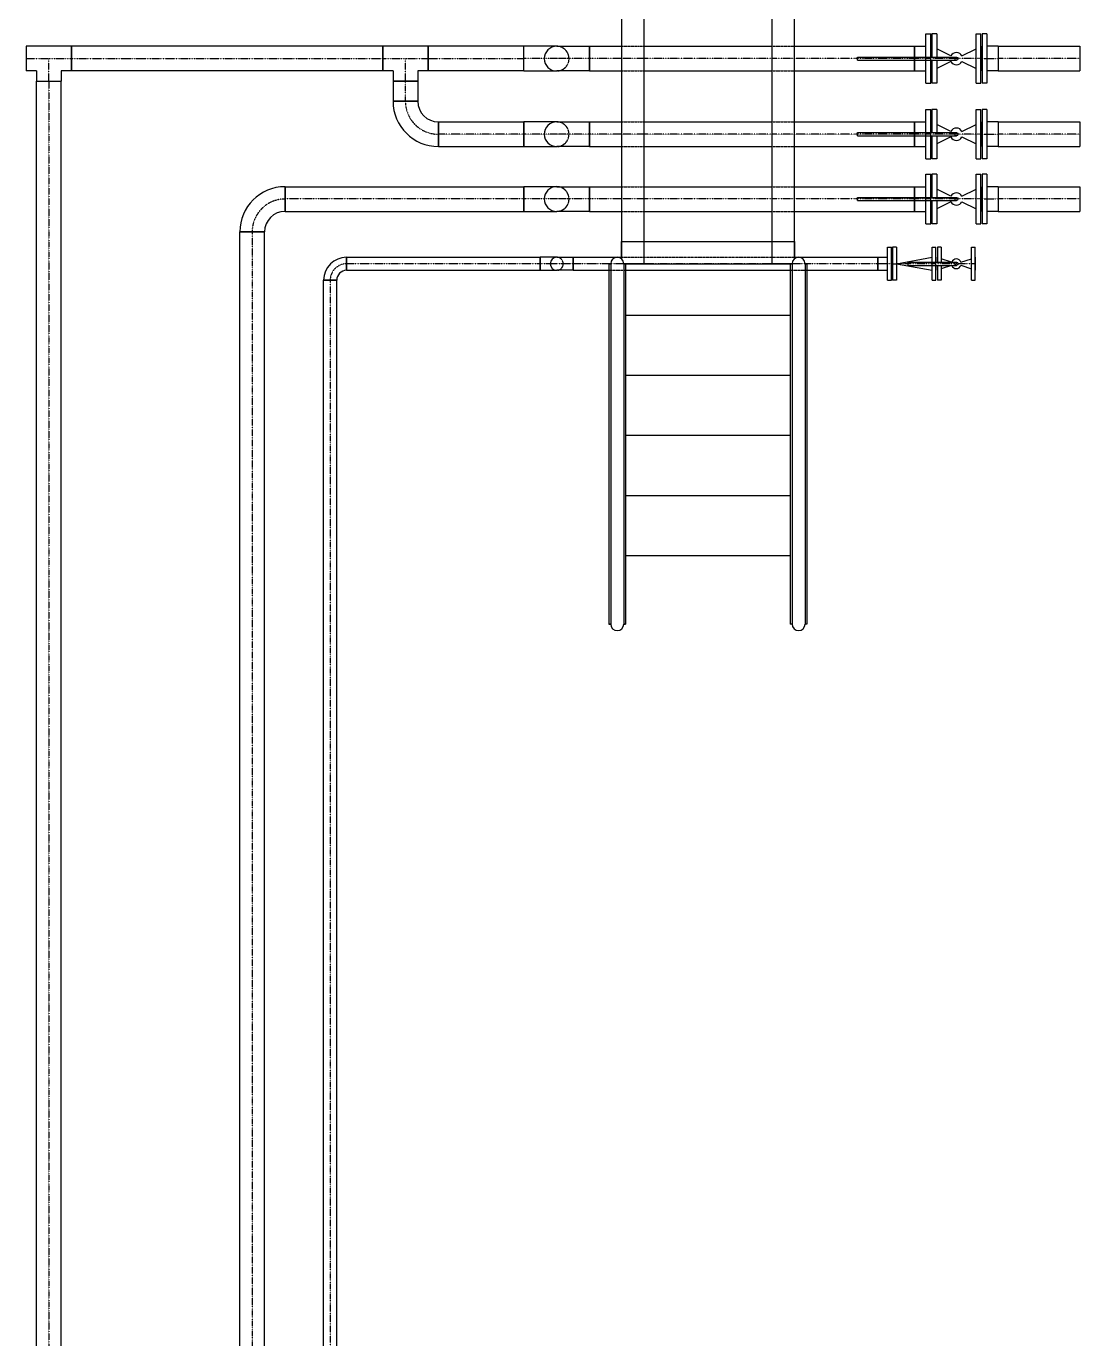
# Model space of a CAD drawing. Header units: millimetres. Extents: x -10011772 to -8149599, y 2847708 to 3434448.
# Drawn here: x -9526264 to -9516513, y 3277536 to 3289691 of the extents above; entities that cross this region are included whole.
import ezdxf

# ---------------------------------------------------------------- set-up
doc = ezdxf.new("R2010")
doc.units = ezdxf.units.MM
doc.linetypes.add('DIVIDE2', pattern=[0.625, 0.25, -0.125, 0, -0.125, 0, -0.125])
doc.linetypes.add('HIDDEN2', pattern=[0.1875, 0.125, -0.0625])
doc.layers.add('总平面底图', color=9, linetype='Continuous')

# ---------------------------------------------------------------- blocks, each defined once
blk = doc.blocks.new('总平面底图 爆炸危险区 LOCATION I')
at = {"layer": '总平面底图', "linetype": 'Continuous'}
for p, q in [((214453.1, 182521.6), (214453.1, 180021.6)), ((215046.8, 180021.6), (215046.8, 182521.6)), ((214350, 182498.7), (214350, 180044.5)), ((215150, 180044.5), (215150, 182498.7)), ((215758.7, 180979.1), (215758.7, 181085.9)), ((215758.7, 181085.9), (215780.9, 181085.9)), ((215780.9, 180979.1), (215780.9, 181085.9)), ((215786.9, 181085.9), (215786.9, 180979.1)), ((215809.2, 181085.9), (215786.9, 181085.9)), ((215809.2, 181085.9), (215809.2, 180979.1)), ((215990.7, 180971.6), (215990.7, 181085.9)), ((215990.7, 181085.9), (216013, 181085.9)), ((216013, 180971.6), (216013, 181085.9)), ((216019, 181085.9), (216019, 180971.6)), ((216041.2, 181085.9), (216019, 181085.9)), ((216041.2, 181085.9), (216041.2, 180971.6)), ((211595.3, 181028.7), (211595.3, 180914.4)), ((211804.6, 181028.7), (211595.3, 181028.7)), ((211804.6, 181028.7), (211804.6, 180914.4)), ((211804.6, 180914.4), (211804.6, 181028.7)), ((213245.3, 181028.7), (211804.6, 181028.7)), ((213245.3, 181028.7), (213245.3, 180914.4)), ((213454.6, 181028.7), (213245.3, 181028.7)), ((213245.3, 180914.4), (213245.3, 181028.7)), ((213454.6, 181028.7), (213454.6, 180914.4)), ((213454.6, 180971.6), (213454.6, 181028.7)), ((213897.6, 181028.7), (213454.6, 181028.7)), ((213897.6, 180971.6), (213897.6, 181028.7)), ((214050, 181028.7), (213897.6, 181028.7)), ((213897.6, 180971.6), (213897.6, 181028.7)), ((214050, 181028.7), (214202.4, 181028.7)), ((214202.4, 180914.4), (214202.4, 181028.7)), ((214202.4, 181028.7), (214202.4, 180914.4)), ((214202.4, 181028.7), (214350, 181028.7)), ((214453.1, 181028.7), (215046.8, 181028.7)), ((215150, 181028.7), (215706.3, 181028.7)), ((215706.3, 180979.1), (215706.3, 181028.7)), ((215706.3, 181028.7), (215758.7, 181028.7)), ((215706.3, 181028.7), (215706.3, 180979.1)), ((215785.4, 181028.7), (215785.4, 180979.1)), ((215786.9, 181028), (215785.4, 181028.7)), ((215874.3, 180984.4), (215809.2, 181016.8)), ((215925.6, 180984.4), (215990.7, 181016.8)), ((216013, 181028), (216014.5, 181028.7)), ((216014.5, 180914.4), (216014.5, 181028.7)), ((216093.6, 181028.7), (216041.2, 181028.7)), ((216093.6, 181028.7), (216093.6, 180971.6)), ((216093.6, 181028.7), (216093.6, 180914.4)), ((216093.6, 181028.7), (216470.8, 181028.7)), ((216470.8, 181028.7), (216470.8, 180914.4)), ((213454.6, 180914.4), (213454.6, 180971.6)), ((213897.6, 180914.4), (213897.6, 180971.6)), ((213897.6, 180914.4), (213897.6, 180971.6)), ((215442.8, 180971.6), (215442.8, 180979.1)), ((215442.8, 180979.1), (215900, 180979.1)), ((215442.8, 180964.1), (215442.8, 180971.6)), ((215442.8, 180964.1), (215900, 180964.1)), ((215706.3, 180914.4), (215706.3, 180964.1)), ((215706.3, 180964.1), (215706.3, 180914.4)), ((215758.7, 180857.3), (215758.7, 180964.1)), ((215780.9, 180857.3), (215780.9, 180964.1)), ((215785.4, 180964.1), (215785.4, 180914.4)), ((215786.9, 180964.1), (215786.9, 180857.3)), ((215809.2, 180964.1), (215809.2, 180857.3)), ((215874.3, 180958.8), (215809.2, 180926.3)), ((215925.6, 180958.8), (215990.7, 180926.3)), ((215990.7, 180857.3), (215990.7, 180971.6)), ((216013, 180857.3), (216013, 180971.6)), ((216019, 180971.6), (216019, 180857.3)), ((216041.2, 180971.6), (216041.2, 180857.3)), ((216093.6, 180971.6), (216093.6, 180914.4)), ((211642.8, 180914.4), (211595.3, 180914.4)), ((211642.8, 180914.4), (211642.8, 180866.9)), ((211642.8, 180866.9), (211700, 180866.9)), ((211642.8, 180866.9), (211757.1, 180866.9)), ((211642.8, 170601.4), (211642.8, 180866.9)), ((211700, 180866.9), (211757.1, 180866.9)), ((211804.6, 180914.4), (211757.1, 180914.4)), ((211757.1, 180914.4), (211757.1, 180866.9)), ((211757.1, 170601.4), (211757.1, 180866.9)), ((213245.3, 180914.4), (211804.6, 180914.4)), ((213292.8, 180914.4), (213245.3, 180914.4)), ((213292.8, 180914.4), (213292.8, 180866.9)), ((213407.1, 180866.9), (213292.8, 180866.9)), ((213292.8, 180866.9), (213292.8, 180774)), ((213292.8, 180866.9), (213350, 180866.9)), ((213350, 180866.9), (213407.1, 180866.9)), ((213454.6, 180914.4), (213407.1, 180914.4)), ((213407.1, 180914.4), (213407.1, 180866.9)), ((213407.1, 180866.9), (213407.1, 180774)), ((213897.6, 180914.4), (213454.6, 180914.4)), ((213897.6, 180914.4), (214050, 180914.4)), ((214202.4, 180914.4), (214050, 180914.4)), ((214202.4, 180914.4), (214350, 180914.4)), ((214453.1, 180914.4), (215046.8, 180914.4)), ((215150, 180914.4), (215706.3, 180914.4)), ((215706.3, 180914.4), (215758.7, 180914.4)), ((215786.9, 180915.2), (215785.4, 180914.4)), ((216013, 180915.2), (216014.5, 180914.4)), ((216093.6, 180914.4), (216041.2, 180914.4)), ((216093.6, 180914.4), (216470.8, 180914.4)), ((215758.7, 180857.3), (215780.9, 180857.3)), ((215809.2, 180857.3), (215786.9, 180857.3)), ((215990.7, 180857.3), (216013, 180857.3)), ((216041.2, 180857.3), (216019, 180857.3)), ((213292.8, 180774), (213407.1, 180774)), ((213407.1, 180774), (213292.8, 180774)), ((215758.7, 180629.1), (215758.7, 180735.9)), ((215758.7, 180735.9), (215780.9, 180735.9)), ((215780.9, 180629.1), (215780.9, 180735.9)), ((215786.9, 180735.9), (215786.9, 180629.1)), ((215809.2, 180735.9), (215786.9, 180735.9)), ((215809.2, 180735.9), (215809.2, 180629.1)), ((215990.7, 180621.6), (215990.7, 180735.9)), ((215990.7, 180735.9), (216013, 180735.9)), ((216013, 180621.6), (216013, 180735.9)), ((216019, 180735.9), (216019, 180621.6)), ((216041.2, 180735.9), (216019, 180735.9)), ((216041.2, 180735.9), (216041.2, 180621.6)), ((213502.4, 180564.4), (213502.4, 180678.7)), ((213502.4, 180678.7), (213502.4, 180564.4)), ((213502.4, 180678.7), (213897.6, 180678.7)), ((213897.6, 180678.7), (213897.6, 180564.4)), ((213897.6, 180621.6), (213897.6, 180678.7)), ((214050, 180678.7), (213897.6, 180678.7)), ((213897.6, 180564.4), (213897.6, 180621.6)), ((214050, 180678.7), (214202.4, 180678.7)), ((214202.4, 180564.4), (214202.4, 180678.7)), ((214202.4, 180678.7), (214202.4, 180564.4)), ((214202.4, 180678.7), (214350, 180678.7)), ((214453.1, 180678.7), (215046.8, 180678.7)), ((215150, 180678.7), (215706.3, 180678.7)), ((215442.8, 180621.6), (215442.8, 180629.1)), ((215442.8, 180629.1), (215900, 180629.1)), ((215442.8, 180614.1), (215442.8, 180621.6)), ((215706.3, 180678.7), (215706.3, 180629.1)), ((215706.3, 180629.1), (215706.3, 180678.7)), ((215706.3, 180678.7), (215758.7, 180678.7)), ((215785.4, 180678.7), (215785.4, 180629.1)), ((215786.9, 180678), (215785.4, 180678.7)), ((215874.3, 180634.4), (215809.2, 180666.8)), ((215925.6, 180634.4), (215990.7, 180666.8)), ((215990.7, 180507.3), (215990.7, 180621.6)), ((216013, 180678), (216014.5, 180678.7)), ((216013, 180507.3), (216013, 180621.6)), ((216014.5, 180564.4), (216014.5, 180678.7)), ((216019, 180621.6), (216019, 180507.3)), ((216093.6, 180678.7), (216041.2, 180678.7)), ((216041.2, 180621.6), (216041.2, 180507.3)), ((216093.6, 180678.7), (216093.6, 180564.4)), ((216093.6, 180678.7), (216470.8, 180678.7)), ((216093.6, 180678.7), (216093.6, 180621.6)), ((216093.6, 180621.6), (216093.6, 180564.4)), ((216470.8, 180678.7), (216470.8, 180564.4)), ((213502.4, 180564.4), (213897.6, 180564.4)), ((213897.6, 180564.4), (214050, 180564.4)), ((214202.4, 180564.4), (214050, 180564.4)), ((214202.4, 180564.4), (214350, 180564.4)), ((214453.1, 180564.4), (215046.8, 180564.4)), ((215150, 180564.4), (215706.3, 180564.4)), ((215442.8, 180614.1), (215900, 180614.1)), ((215706.3, 180614.1), (215706.3, 180564.4)), ((215706.3, 180564.4), (215706.3, 180614.1)), ((215706.3, 180564.4), (215758.7, 180564.4)), ((215758.7, 180507.3), (215758.7, 180614.1)), ((215780.9, 180507.3), (215780.9, 180614.1)), ((215785.4, 180614.1), (215785.4, 180564.4)), ((215786.9, 180565.2), (215785.4, 180564.4)), ((215786.9, 180614.1), (215786.9, 180507.3)), ((215809.2, 180614.1), (215809.2, 180507.3)), ((215874.3, 180608.8), (215809.2, 180576.3)), ((215925.6, 180608.8), (215990.7, 180576.3)), ((216013, 180565.2), (216014.5, 180564.4)), ((216093.6, 180564.4), (216041.2, 180564.4)), ((216093.6, 180564.4), (216470.8, 180564.4)), ((215758.7, 180507.3), (215780.9, 180507.3)), ((215809.2, 180507.3), (215786.9, 180507.3)), ((215990.7, 180507.3), (216013, 180507.3)), ((216041.2, 180507.3), (216019, 180507.3)), ((212792.9, 180378.7), (212792.9, 180264.4)), ((212792.9, 180378.7), (213897.6, 180378.7)), ((212792.9, 180264.4), (212792.9, 180378.7)), ((213897.6, 180321.6), (213897.6, 180378.7)), ((214050, 180378.7), (213897.6, 180378.7)), ((213897.6, 180378.7), (213897.6, 180264.4)), ((214050, 180378.7), (214202.4, 180378.7)), ((214202.4, 180378.7), (214202.4, 180264.4)), ((214202.4, 180378.7), (214350, 180378.7)), ((214202.4, 180264.4), (214202.4, 180378.7)), ((214453.1, 180378.7), (215046.8, 180378.7)), ((215150, 180378.7), (215706.3, 180378.7)), ((215706.3, 180329.1), (215706.3, 180378.7)), ((215706.3, 180378.7), (215758.7, 180378.7)), ((215706.3, 180378.7), (215706.3, 180329.1)), ((215758.7, 180329.1), (215758.7, 180435.9)), ((215758.7, 180435.9), (215780.9, 180435.9)), ((215780.9, 180329.1), (215780.9, 180435.9)), ((215785.4, 180378.7), (215785.4, 180329.1)), ((215786.9, 180378), (215785.4, 180378.7)), ((215786.9, 180435.9), (215786.9, 180329.1)), ((215809.2, 180435.9), (215786.9, 180435.9)), ((215809.2, 180435.9), (215809.2, 180329.1)), ((215990.7, 180321.6), (215990.7, 180435.9)), ((215990.7, 180435.9), (216013, 180435.9)), ((216013, 180321.6), (216013, 180435.9)), ((216013, 180378), (216014.5, 180378.7)), ((216014.5, 180264.4), (216014.5, 180378.7)), ((216019, 180435.9), (216019, 180321.6)), ((216041.2, 180435.9), (216019, 180435.9)), ((216041.2, 180435.9), (216041.2, 180321.6)), ((216093.6, 180378.7), (216041.2, 180378.7)), ((216093.6, 180378.7), (216093.6, 180321.6)), ((216093.6, 180378.7), (216093.6, 180264.4)), ((216093.6, 180378.7), (216470.8, 180378.7)), ((216470.8, 180378.7), (216470.8, 180264.4)), ((213897.6, 180264.4), (213897.6, 180321.6)), ((215442.8, 180321.6), (215442.8, 180329.1)), ((215442.8, 180329.1), (215900, 180329.1)), ((215442.8, 180314.1), (215442.8, 180321.6)), ((215874.3, 180334.4), (215809.2, 180366.8)), ((215925.6, 180334.4), (215990.7, 180366.8)), ((215990.7, 180207.3), (215990.7, 180321.6)), ((216013, 180207.3), (216013, 180321.6)), ((216019, 180321.6), (216019, 180207.3)), ((216041.2, 180321.6), (216041.2, 180207.3)), ((216093.6, 180321.6), (216093.6, 180264.4)), ((212792.9, 180264.4), (213897.6, 180264.4)), ((213897.6, 180264.4), (214050, 180264.4)), ((214202.4, 180264.4), (214050, 180264.4)), ((214202.4, 180264.4), (214350, 180264.4)), ((214453.1, 180264.4), (215046.8, 180264.4)), ((215150, 180264.4), (215706.3, 180264.4)), ((215442.8, 180314.1), (215900, 180314.1)), ((215706.3, 180264.4), (215706.3, 180314.1)), ((215706.3, 180314.1), (215706.3, 180264.4)), ((215706.3, 180264.4), (215758.7, 180264.4)), ((215758.7, 180207.3), (215758.7, 180314.1)), ((215780.9, 180207.3), (215780.9, 180314.1)), ((215785.4, 180314.1), (215785.4, 180264.4)), ((215786.9, 180265.2), (215785.4, 180264.4)), ((215786.9, 180314.1), (215786.9, 180207.3)), ((215809.2, 180314.1), (215809.2, 180207.3)), ((215874.3, 180308.8), (215809.2, 180276.3)), ((215925.6, 180308.8), (215990.7, 180276.3)), ((216013, 180265.2), (216014.5, 180264.4)), ((216093.6, 180264.4), (216041.2, 180264.4)), ((216093.6, 180264.4), (216470.8, 180264.4)), ((215758.7, 180207.3), (215780.9, 180207.3)), ((215809.2, 180207.3), (215786.9, 180207.3)), ((215990.7, 180207.3), (216013, 180207.3)), ((216041.2, 180207.3), (216019, 180207.3)), ((212697.6, 180169.2), (212583.3, 180169.2)), ((212583.3, 180169.2), (212697.6, 180169.2)), ((212583.3, 169658.9), (212583.3, 180169.2)), ((212697.6, 169658.9), (212697.6, 180169.2)), ((214350, 180044.5), (214350, 180124.7)), ((214350, 180124.7), (215150, 180124.7)), ((215150, 180124.7), (215150, 180044.5)), ((215581.4, 180021.6), (215581.4, 180097.8)), ((215581.4, 180097.8), (215599, 180097.8)), ((215599, 180021.6), (215599, 180097.8)), ((215604.9, 180097.8), (215604.9, 180021.6)), ((215622.4, 180097.8), (215604.9, 180097.8)), ((215622.4, 180097.8), (215622.4, 180021.6)), ((215787.6, 180029.1), (215787.6, 180097.8)), ((215787.6, 180097.8), (215805.1, 180097.8)), ((215805.1, 180029.1), (215805.1, 180097.8)), ((215812.6, 180097.8), (215812.6, 180029.1)), ((215830.1, 180097.8), (215812.6, 180097.8)), ((215830.1, 180097.8), (215830.1, 180029.1)), ((215969.8, 180021.6), (215969.8, 180097.8)), ((215969.8, 180097.8), (215987.3, 180097.8)), ((215987.3, 180021.6), (215987.3, 180097.8)), ((213077.8, 180051.8), (213077.8, 179991.5)), ((213077.8, 180051.8), (213973.8, 180051.8)), ((213077.8, 179991.5), (213077.8, 180051.8)), ((213973.8, 180021.6), (213973.8, 180051.8)), ((214050, 180051.8), (213973.8, 180051.8)), ((213973.8, 180051.8), (213973.8, 179991.5)), ((213973.8, 179991.5), (213973.8, 180021.6)), ((214050, 180051.8), (214126.2, 180051.8)), ((214126.2, 180051.8), (214126.2, 179991.5)), ((214126.2, 180051.8), (214329.6, 180051.8)), ((214126.2, 179991.5), (214126.2, 180051.8)), ((214291.5, 180021.6), (214300, 180021.6)), ((214291.5, 180021.6), (214300, 180021.6)), ((214291.5, 180021.6), (214291.5, 178353.1)), ((214300, 180021.6), (214300, 178353.1)), ((214330.8, 180051.8), (214350, 180051.8)), ((214453.1, 180021.6), (214360.4, 180021.6)), ((214360.4, 180021.6), (214360.4, 178353.1)), ((214360.4, 180021.6), (215139.5, 180021.6)), ((214369, 180021.6), (214369, 178353.1)), ((215139.5, 180021.6), (215046.8, 180021.6)), ((215131, 180021.6), (215131, 178353.1)), ((215139.5, 180021.6), (215139.5, 178353.1)), ((215150, 180051.8), (215169.1, 180051.8)), ((215170.3, 180051.8), (215537, 180051.8)), ((215199.9, 180021.6), (215208.4, 180021.6)), ((215208.4, 180021.6), (215199.9, 180021.6)), ((215199.9, 180021.6), (215199.9, 178353.1)), ((215208.4, 180021.6), (215208.4, 178353.1)), ((215537, 180051.8), (215537, 179991.5)), ((215537, 180021.6), (215537, 180051.8)), ((215537, 180051.8), (215581.4, 180051.8)), ((215537, 179991.5), (215537, 180021.6)), ((215581.4, 179945.4), (215581.4, 180021.6)), ((215599, 179945.4), (215599, 180021.6)), ((215604.9, 180021.6), (215604.9, 179945.4)), ((215622.4, 180021.9), (215787.6, 180051.5)), ((215622.4, 180021.6), (215622.4, 179945.4)), ((215622.4, 180021.4), (215787.6, 179991.7)), ((215676.1, 180021.6), (215676.1, 180029.1)), ((215676.1, 180029.1), (215900, 180029.1)), ((215676.1, 180014.1), (215676.1, 180021.6)), ((215676.1, 180014.1), (215900, 180014.1)), ((215787.6, 179945.4), (215787.6, 180014.1)), ((215805.1, 179945.4), (215805.1, 180014.1)), ((215811.1, 180051.8), (215811.1, 180029.1)), ((215812.6, 180051.3), (215811.1, 180051.8)), ((215811.1, 180014.1), (215811.1, 179991.5)), ((215812.6, 180014.1), (215812.6, 179945.4)), ((215877.8, 180029.1), (215830.1, 180045.3)), ((215830.1, 180014.1), (215830.1, 179945.4)), ((215877.8, 180014.1), (215830.1, 179997.9)), ((215921, 180028.8), (215969.8, 180045.3)), ((215921, 180014.5), (215969.8, 179997.9)), ((215969.8, 179945.4), (215969.8, 180021.6)), ((215987.3, 180051.3), (215988.9, 180051.8)), ((215987.3, 179945.4), (215987.3, 180021.6)), ((215988.9, 179991.5), (215988.9, 180051.8)), ((213077.8, 179991.5), (213973.8, 179991.5)), ((213973.8, 179991.5), (214050, 179991.5)), ((214126.2, 179991.5), (214050, 179991.5)), ((214126.2, 179991.5), (214291.5, 179991.5)), ((214369, 179991.5), (215131, 179991.5)), ((215208.4, 179991.5), (215537, 179991.5)), ((215537, 179991.5), (215581.4, 179991.5)), ((215812.6, 179992), (215811.1, 179991.5)), ((215987.3, 179992), (215988.9, 179991.5)), ((212971.5, 179945.4), (213031.8, 179945.4)), ((212971.5, 170318.2), (212971.5, 179945.4)), ((213031.8, 179945.4), (212971.5, 179945.4)), ((213031.8, 170318.2), (213031.8, 179945.4)), ((215581.4, 179945.4), (215599, 179945.4)), ((215622.4, 179945.4), (215604.9, 179945.4)), ((215787.6, 179945.4), (215805.1, 179945.4)), ((215830.1, 179945.4), (215812.6, 179945.4)), ((215969.8, 179945.4), (215987.3, 179945.4)), ((215131, 179782), (214369, 179782)), ((215131, 179503.9), (214369, 179503.9)), ((215131, 179225.9), (214369, 179225.9)), ((215131, 178947.8), (214369, 178947.8)), ((215131, 178669.7), (214369, 178669.7)), ((214300, 178353.1), (214291.5, 178353.1)), ((214291.5, 178353.1), (214300, 178353.1)), ((214369, 178353.1), (214360.4, 178353.1)), ((214360.4, 178353.1), (214369, 178353.1)), ((215139.5, 178353.1), (215131, 178353.1)), ((215139.5, 178353.1), (215131, 178353.1)), ((215208.4, 178353.1), (215199.9, 178353.1)), ((215208.4, 178353.1), (215199.9, 178353.1))]:
    blk.add_line(p, q, dxfattribs=at)
at = {"layer": '总平面底图', "linetype": 'HIDDEN2'}
for p, q in [((214350, 181028.7), (214453.1, 181028.7)), ((215046.8, 181028.7), (215150, 181028.7)), ((215706.3, 180971.6), (215706.3, 180979.1)), ((215706.3, 180979.1), (215706.3, 180964.1)), ((215706.3, 180964.1), (215706.3, 180971.6)), ((215758.7, 180971.6), (215758.7, 180979.1)), ((215758.7, 180964.1), (215758.7, 180971.6)), ((215780.9, 180971.6), (215780.9, 180979.1)), ((215780.9, 180964.1), (215780.9, 180971.6)), ((214350, 180914.4), (214453.1, 180914.4)), ((215046.8, 180914.4), (215150, 180914.4)), ((214350, 180678.7), (214453.1, 180678.7)), ((215046.8, 180678.7), (215150, 180678.7)), ((215706.3, 180629.1), (215706.3, 180614.1)), ((215706.3, 180621.6), (215706.3, 180629.1)), ((215706.3, 180614.1), (215706.3, 180621.6)), ((215758.7, 180621.6), (215758.7, 180629.1)), ((215758.7, 180614.1), (215758.7, 180621.6)), ((215780.9, 180621.6), (215780.9, 180629.1)), ((215780.9, 180614.1), (215780.9, 180621.6)), ((214350, 180564.4), (214453.1, 180564.4)), ((215046.8, 180564.4), (215150, 180564.4)), ((214350, 180378.7), (214453.1, 180378.7)), ((215046.8, 180378.7), (215150, 180378.7)), ((215706.3, 180321.6), (215706.3, 180329.1)), ((215706.3, 180329.1), (215706.3, 180314.1)), ((215706.3, 180314.1), (215706.3, 180321.6)), ((215758.7, 180321.6), (215758.7, 180329.1)), ((215758.7, 180314.1), (215758.7, 180321.6)), ((215780.9, 180321.6), (215780.9, 180329.1)), ((215780.9, 180314.1), (215780.9, 180321.6)), ((214350, 180264.4), (214453.1, 180264.4)), ((215046.8, 180264.4), (215150, 180264.4)), ((214329.6, 180051.8), (214330.8, 180051.8)), ((214350, 180051.8), (215150, 180051.8)), ((215169.1, 180051.8), (215170.3, 180051.8)), ((215787.6, 180021.6), (215787.6, 180029.1)), ((215787.6, 180014.1), (215787.6, 180021.6)), ((215805.1, 180021.6), (215805.1, 180029.1)), ((215805.1, 180014.1), (215805.1, 180021.6)), ((214291.5, 179991.5), (214369, 179991.5)), ((215131, 179991.5), (215208.4, 179991.5))]:
    blk.add_line(p, q, dxfattribs=at)
at = {"layer": '总平面底图', "linetype": 'DIVIDE2'}
for p, q in [((211595.3, 180971.6), (211804.6, 180971.6)), ((211595.3, 180971.6), (211595.3, 180971.6)), ((211700, 180866.9), (211700, 180971.6)), ((211804.6, 180971.6), (211804.6, 180971.6)), ((211804.6, 180971.6), (211804.6, 180971.6)), ((211804.6, 180971.6), (213245.3, 180971.6)), ((213245.3, 180971.6), (213454.6, 180971.6)), ((213245.3, 180971.6), (213245.3, 180971.6)), ((213350, 180866.9), (213350, 180971.6)), ((213454.6, 180971.6), (213454.6, 180971.6)), ((213454.6, 180971.6), (213454.6, 180971.6)), ((213454.6, 180971.6), (213897.6, 180971.6)), ((213897.6, 180971.6), (213897.6, 180971.6)), ((213897.6, 180971.6), (213897.6, 180971.6)), ((213992.8, 180971.6), (213897.6, 180971.6)), ((214050, 180971.6), (213992.8, 180971.6)), ((214202.4, 180971.6), (214050, 180971.6)), ((214202.3, 180971.6), (214202.3, 180971.6)), ((214202.3, 180971.6), (214202.4, 180971.6)), ((214350, 180971.6), (214202.4, 180971.6)), ((214453.1, 180971.6), (214350, 180971.6)), ((215046.8, 180971.6), (214453.1, 180971.6)), ((215150, 180971.6), (215046.8, 180971.6)), ((215442.8, 180971.6), (215150, 180971.6)), ((215706.3, 180971.6), (215442.8, 180971.6)), ((215780.9, 180971.6), (215706.3, 180971.6)), ((216014.5, 180971.6), (215785.4, 180971.6)), ((216019, 180971.6), (216093.6, 180971.6)), ((216470.8, 180971.6), (216093.6, 180971.6)), ((211700, 180866.9), (211700, 180866.9)), ((211700, 180866.9), (211700, 170601.4)), ((213350, 180774), (213350, 180866.9)), ((213350, 180866.9), (213350, 180866.9)), ((213350, 180774), (213350, 180774)), ((213350, 180774), (213350, 180773.9)), ((213502.3, 180621.6), (213502.4, 180621.6)), ((213502.3, 180621.6), (213502.3, 180621.6)), ((213897.6, 180621.6), (213502.4, 180621.6)), ((213897.6, 180621.6), (213897.6, 180621.6)), ((213897.6, 180621.6), (213897.6, 180621.6)), ((213992.8, 180621.6), (213897.6, 180621.6)), ((214050, 180621.6), (213992.8, 180621.6)), ((214202.4, 180621.6), (214050, 180621.6)), ((214202.3, 180621.6), (214202.4, 180621.6)), ((214202.3, 180621.6), (214202.3, 180621.6)), ((214350, 180621.6), (214202.4, 180621.6)), ((214453.1, 180621.6), (214350, 180621.6)), ((215046.8, 180621.6), (214453.1, 180621.6)), ((215150, 180621.6), (215046.8, 180621.6)), ((215442.8, 180621.6), (215150, 180621.6)), ((215706.3, 180621.6), (215442.8, 180621.6)), ((215780.9, 180621.6), (215706.3, 180621.6)), ((216014.5, 180621.6), (215785.4, 180621.6)), ((216019, 180621.6), (216093.6, 180621.6)), ((216470.8, 180621.6), (216093.6, 180621.6)), ((212792.8, 180321.6), (212792.8, 180321.6)), ((212792.8, 180321.6), (212792.9, 180321.6)), ((213897.6, 180321.6), (212792.9, 180321.6)), ((213897.6, 180321.6), (213897.6, 180321.6)), ((213897.6, 180321.6), (213897.6, 180321.6)), ((213992.8, 180321.6), (213897.6, 180321.6)), ((214050, 180321.6), (213992.8, 180321.6)), ((214202.4, 180321.6), (214050, 180321.6)), ((214202.3, 180321.6), (214202.4, 180321.6)), ((214202.3, 180321.6), (214202.3, 180321.6)), ((214350, 180321.6), (214202.4, 180321.6)), ((214453.1, 180321.6), (214350, 180321.6)), ((215046.8, 180321.6), (214453.1, 180321.6)), ((215150, 180321.6), (215046.8, 180321.6)), ((215442.8, 180321.6), (215150, 180321.6)), ((215706.3, 180321.6), (215442.8, 180321.6)), ((215780.9, 180321.6), (215706.3, 180321.6)), ((216014.5, 180321.6), (215785.4, 180321.6)), ((216019, 180321.6), (216093.6, 180321.6)), ((216470.8, 180321.6), (216093.6, 180321.6)), ((212640.5, 180169.2), (212640.5, 180169.2)), ((212640.5, 180169.2), (212640.5, 180169.2)), ((212640.5, 180169.2), (212640.5, 169658.9)), ((213973.8, 180021.6), (213077.8, 180021.6)), ((213077.8, 180021.6), (213077.8, 180021.6)), ((213077.8, 180021.6), (213077.8, 180021.6)), ((213973.8, 180021.6), (213973.8, 180021.6)), ((213973.8, 180021.6), (213973.8, 180021.6)), ((214019.8, 180021.6), (213973.8, 180021.6)), ((214050, 180021.6), (214019.8, 180021.6)), ((214126.2, 180021.6), (214050, 180021.6)), ((214126.1, 180021.6), (214126.1, 180021.6)), ((214126.1, 180021.6), (214126.2, 180021.6)), ((214300, 180021.6), (214126.2, 180021.6)), ((215199.9, 180021.6), (214300, 180021.6)), ((215537, 180021.6), (215199.9, 180021.6)), ((215599, 180021.6), (215537, 180021.6)), ((215604.9, 180021.6), (215622.4, 180021.6)), ((215676.1, 180021.6), (215620.9, 180021.6)), ((215622.4, 180021.6), (215622.5, 180021.6)), ((215789.1, 180021.6), (215676.1, 180021.6)), ((215805.1, 180021.6), (215787.6, 180021.6)), ((215787.6, 180021.6), (215787.6, 180021.6)), ((215988.9, 180021.6), (215811.1, 180021.6)), ((213001.6, 179945.4), (213001.6, 170318.2)), ((213001.6, 179945.4), (213001.6, 179945.4)), ((213001.6, 179945.4), (213001.6, 179945.4))]:
    blk.add_line(p, q, dxfattribs=at)
at = {"layer": '总平面底图', "linetype": 'Continuous'}
for centre in [(215900, 180971.6), (215900, 180621.6), (215900, 180321.6), (215900, 180021.6)]:
    blk.add_circle(centre, 7.5, dxfattribs=at)
for centre, radius, start, end in [((214050, 180971.6), 57.2, 90, 270), ((214050, 180971.6), 57.2, 90, 270), ((215900, 180971.6), 28.6, 26.51421, 153.48579), ((215900, 180971.6), 28.6, 206.51421, 333.48579), ((213502.4, 180774), 209.6, 180, 270), ((213502.4, 180774), 95.2, 180, 270), ((214050, 180621.6), 57.2, 90, 270), ((214050, 180621.6), 57.2, 90, 270), ((215900, 180621.6), 28.6, 26.51421, 153.48579), ((215900, 180621.6), 28.6, 206.51421, 333.48579), ((212792.9, 180169.2), 209.5, 90, 180), ((214050, 180321.6), 57.2, 90, 270), ((214050, 180321.6), 57.2, 90, 270), ((215900, 180321.6), 28.6, 26.51421, 153.48579), ((212792.9, 180169.2), 95.2, 90, 180), ((215900, 180321.6), 28.6, 206.51421, 333.48579), ((213077.8, 179945.4), 106.4, 90, 180), ((214050, 180021.6), 30.2, 90, 270), ((214050, 180021.6), 30.2, 90, 270), ((214330.2, 180021.6), 30.2, 0, 180), ((214330.2, 180021.6), 30.2, 0, 180), ((215169.7, 180021.6), 30.2, 0, 180), ((215169.7, 180021.6), 30.2, 0, 180), ((215900, 180021.6), 22.2, 18.74134, 160.27793), ((215900, 180021.6), 22.2, 199.72207, 341.25866), ((213077.8, 179945.4), 46, 90, 180), ((214330.2, 178353.1), 30.2, 180, 0), ((214330.2, 178353.1), 30.2, 180, 0), ((215169.7, 178353.1), 30.2, 180, 0), ((215169.7, 178353.1), 30.2, 180, 0)]:
    blk.add_arc(centre, radius, start, end, dxfattribs=at)
at = {"layer": '总平面底图', "linetype": 'HIDDEN2'}
for centre, radius, start, end in [((214050, 180971.6), 57.1, 0, 90), ((214050, 180971.6), 57.2, 270, 0), ((214050, 180621.6), 57.1, 0, 90), ((214050, 180621.6), 57.2, 270, 0), ((214050, 180321.6), 57.1, 0, 90), ((214050, 180321.6), 57.2, 270, 0), ((214050, 180021.6), 30.2, 0, 90), ((214050, 180021.6), 30.2, 270, 0)]:
    blk.add_arc(centre, radius, start, end, dxfattribs=at)
at = {"layer": '总平面底图', "linetype": 'DIVIDE2'}
for centre, radius, start, end in [((213502.4, 180774), 152.4, 180, 270), ((212792.9, 180169.2), 152.4, 90, 180), ((213077.8, 179945.4), 76.2, 90, 180)]:
    blk.add_arc(centre, radius, start, end, dxfattribs=at)

msp = doc.modelspace()

# ---------------------------------------------------------------- block references
at = {"layer": '总平面底图', "xscale": 2, "yscale": 2, "zscale": 2}
msp.add_blockref('总平面底图 爆炸危险区 LOCATION I', (-9949454, 2927448), dxfattribs=at)

doc.saveas('drawing.dxf')
